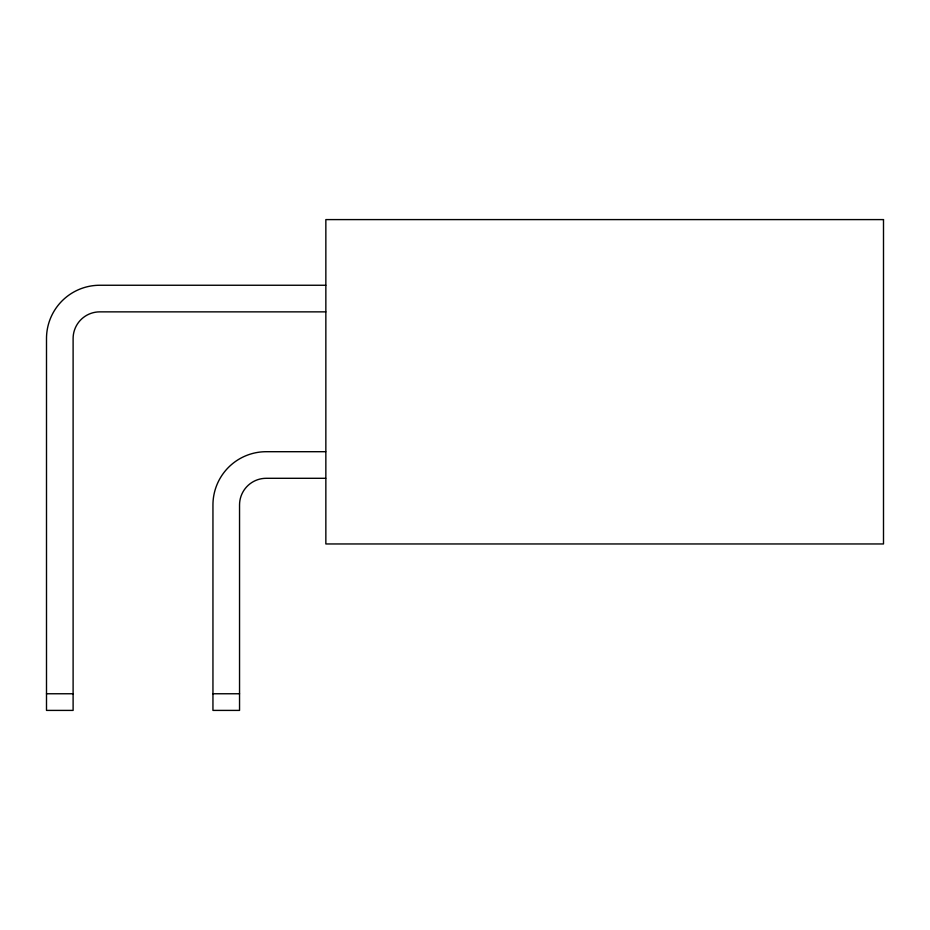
<?xml version="1.0" encoding="UTF-8"?>
<svg xmlns="http://www.w3.org/2000/svg" width="930" height="930" viewBox="0 0 930 930"><rect width="100%" height="100%" fill="white"/><g stroke="black" fill="none" stroke-linecap="round" stroke-linejoin="round"><path stroke-width="1.4" d="M325.779 285.254L99.777 285.254A53.277 53.277 0 0 0 46.5 338.532L46.5 710.404L73.11 710.404L73.11 338.532A26.668 26.668 0 0 1 99.777 311.864L325.779 311.864M325.698 451.701L266.213 451.701A53.277 53.277 0 0 0 212.947 504.978L212.947 710.404L239.545 710.404L239.545 504.978A26.668 26.668 0 0 1 266.213 478.299L325.698 478.299M46.5 693.757L73.11 693.757M212.947 693.757L239.545 693.757M883.5 219.596L325.849 219.596L325.849 543.957L883.5 543.957L883.5 219.596"/></g></svg>
